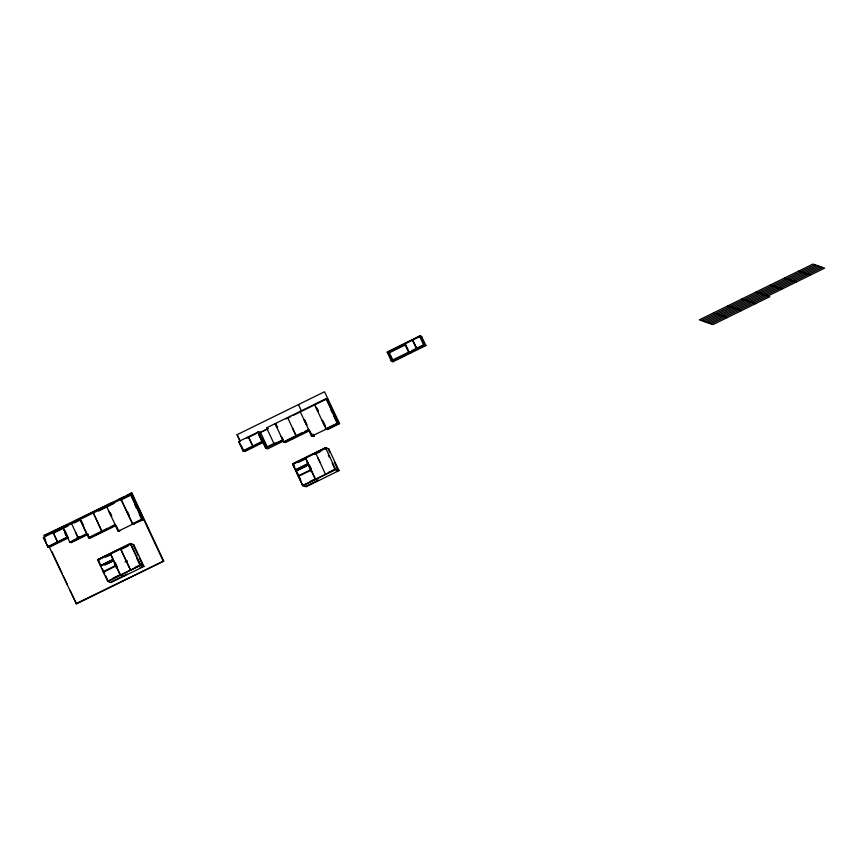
<?xml version="1.0" encoding="UTF-8"?>
<svg xmlns="http://www.w3.org/2000/svg" width="868" height="868" viewBox="0 0 868 868"><rect width="100%" height="100%" fill="white"/><g stroke="black" fill="none" stroke-linecap="round" stroke-linejoin="round"><path stroke-width="1.3" d="M420.058 335.84L387.117 352.017L391.446 361.24L392.944 361.761L425.873 345.594L421.555 336.361L420.058 335.84L424.376 345.063L391.446 361.24M410.824 352.983L409.251 352.332L416.651 348.784L412.441 339.789L405.15 343.37M425.873 345.594L424.192 344.997L416.781 348.643L412.571 339.648L419.982 336.003M387.367 352.527L405.757 343.5M406.408 343.175L420.296 336.361L421.794 336.882L421.284 337.131M388.864 353.048L405.551 344.856M240.067 441.085L237.083 434.694L324.534 391.761L339.551 423.649L327.399 429.617L325.5 428.955L337.652 422.987L339.551 423.649M409.088 351.941L391.197 360.719L392.694 361.251L393.204 360.99L389.374 352.799L387.877 352.278L391.707 360.47L393.204 360.99M412.56 350.238L424.137 344.553L425.635 345.073L421.002 347.352M396.275 359.493L404.618 355.392M49.042 546.569L76.438 603.933L163.737 561.064L131.849 492.97L43.921 535.621L66.359 525.129M76.069 520.366L112.439 502.496M118.504 499.523L124.569 496.55M126.999 495.357L131.849 492.97M43.498 537.466L48.044 547.155L43.4 537.433L130.732 494.576L142.319 519.465L118.2 531.227L106.58 506.413M238.776 441.519L243.387 451.23L238.754 441.508L258.588 431.787L260.487 432.448L267.268 446.922M43.66 537.954L44.17 537.704L45.82 541.22M52.883 533.429L68.116 525.943M74.203 522.959L80.29 519.975M98.388 511.089L107.35 506.684M108.044 506.348L114.077 503.386M120.804 500.076L129.766 495.682M130.46 495.335L132.587 495.65M246.252 438.481L257.112 433.143M275.362 424.192L275.872 423.942L277.586 427.609M286.071 418.929L290.823 416.597M293.21 415.425L313.619 405.399M259.814 432.698L268.223 428.564L259.912 432.741M327.854 400.007L328.364 399.757L326.466 399.096L314.824 404.814L314.455 404.347L326.075 429.15M48.011 545.896L47.501 546.146L49.107 546.71L67.552 537.661L63.093 527.852M242.856 450.232L243.365 449.982L241.174 445.295M262.158 440.749L261.648 440.998L258.903 435.15M48.89 546.102L67.335 537.042M251.546 446.597L243.094 450.742L244.993 451.403L263.091 442.517M253.955 445.414L262.396 441.259M47.935 547.111L67.52 537.585M243.29 451.197L262.581 441.812L257.948 432.09L260.226 433.219M251.991 447.335L244.754 450.893L244.993 451.403M67.791 538.171L49.357 547.231L47.74 546.666M76.731 537.932L79.162 536.739M72.098 540.84L85.487 534.265M78.337 538.496L71.035 542.088L71.284 542.598L88.319 534.232M265.424 447.714L275.156 442.93M258.078 432.036L265.662 448.224L282.697 439.87M265.662 448.224L267.561 448.897L283.38 441.128M88.319 537.108L88.829 536.858L87.679 534.406M107.86 528.145L88.558 537.617L90.174 538.182L115.509 525.748M110.279 526.963L115.108 524.587M302.661 432.492L283.63 441.845L285.529 442.506L309.323 430.821M305.048 431.331L308.617 429.573M276.827 427.186L275.102 423.671L283.793 442.235L308.672 430.018M95.957 534.71L114.066 525.824M291.236 439.067L293.612 437.895M314.042 436.43L311.634 436.018L314.042 436.43L312.914 434.022M300.078 411.399L311.699 436.203L337.815 423.476L326.227 398.586L266.584 427.848L274.353 444.438L282.751 440.315M133.368 524.012L143.773 519.541L142.157 518.977L132.511 523.719L134.117 524.283M130.439 543.487L97.498 559.665L107.708 581.441L140.638 565.274L130.439 543.487L133.705 544.627L143.904 566.413L110.963 582.58L107.632 581.321L140.562 565.242M325.511 447.714L292.57 463.881L302.78 485.657L335.71 469.49L325.511 447.714L328.766 448.854L338.976 470.63L306.035 486.807L302.704 485.537L298.408 476.369L311.167 470.185L315.366 479.32L318.816 480.525M293.21 463.675L304.961 457.903M325.229 448.04L305.992 457.403M130.656 544.095L97.824 560.207M305.677 458.152L308.107 463.653L295.348 469.838L292.798 464.391L325.717 448.311M105.603 557.093L110.529 554.869M122.095 548.999L128.073 546.059M298.321 462.47L305.373 459.009M314.769 454.387L320.748 451.458M133.705 544.627L133.184 544.887L138.164 555.509M328.766 448.854L325.001 447.964M101.491 566.62L100.959 565.469L112.818 559.741M307.782 463.913L296.031 469.686L296.672 470.868M295.608 470.402L308.281 464.185L310.928 469.664L298.158 475.848L295.717 470.445M104.898 564.84L113.35 560.88M297.615 470.217L308.194 465.02M105.017 564.884L113.252 560.847M297.735 470.261L305.97 466.214M100.645 566.229L113.307 560.001L115.856 565.448L103.194 571.665M125.014 561.976L127.401 560.804M107.979 580.681L107.469 580.931L109.639 581.69M113.274 578.077L119.079 575.224M134.475 567.672L140.399 564.753L143.665 565.893L140.106 567.639M303.041 484.897L302.531 485.147L305.796 486.286L317.406 480.579M309.507 481.729L315.822 478.626M328.354 472.463L335.471 468.97L338.726 470.109L336.361 471.281M302.704 485.537L335.623 469.458M111.885 581.495L127.064 574.052M75.82 603.716L163.737 561.064M701.301 320.509L814.878 264.751M703.243 321.193L816.821 265.424M705.196 321.865L818.763 266.107M707.138 322.549L820.705 266.791M709.08 323.232L822.658 267.463M711.033 323.905L824.6 268.147L812.925 264.067L699.358 319.825L712.975 324.589L769.764 296.704L756.147 291.952M798.734 271.033L810.408 275.113M784.542 278.01L796.206 282.089M770.339 284.975L782.014 289.055M741.945 298.918L755.561 303.681M727.753 305.894L741.37 310.646M713.55 312.86L727.167 317.623M412.441 339.789L416.553 348.752M328.126 399.247L326.086 398.629L337.815 423.476M298.516 404.618L301.402 410.965M287.688 417.573L296.172 436.159M311.699 436.203L308.487 429.161M296.292 436.105L292.581 428.011M283.38 441.324L285.529 442.506M315.757 453.204L325.543 474.405M283.793 442.235L281.178 436.474M248.508 436.81L252.935 446.543M248.291 436.832L253.044 446.488M237.083 434.694L240.176 441.118M335.525 469.425L338.976 470.63M310.679 469.913L311.113 471.02M293.623 464.781L293.308 463.707M132.337 495.14L130.591 494.619L142.319 519.465M121.053 499.306L132.782 524.153M120.945 499.36L132.663 524.207M143.535 519.021L141.408 518.717L139.216 514.04M93.408 512.966L101.99 531.596M115.162 525.042L88.829 538.051L80.127 519.487M118.2 531.227L114.977 524.174M80.019 519.541L86.865 534.156L69.939 542.467L62.995 527.809M101.882 531.552L93.299 512.934M129.929 543.737L132.099 544.507M71.61 523.664L78.348 538.334L75.603 532.192M130.482 570.189L120.685 548.988M53.295 532.659L57.722 542.402L53.198 532.626M110.605 553.936L120.413 575.05M110.496 553.99L113.046 559.437L100.373 565.654M143.904 566.413L140.453 565.209L130.547 544.052M69.668 542.033L71.284 542.598M43.4 537.433L45.027 538.008M130.591 570.135L120.576 548.945M103.856 571.47L104.399 573.043M103.433 572.186L115.997 565.925L120.294 575.104L123.744 576.309L123.506 575.799M422.933 340.647L424.571 344.151M419.786 336.61L423.627 344.802M405.009 343.229L409.327 352.451M404.738 343.999L408.578 352.191M389.96 355.392L392.944 361.761M330.046 404.683L336.068 417.541M337.164 419.884L338.802 423.389M330.882 409.87L331.977 412.202M333.616 415.707L336.903 422.727L339.312 423.139L327.67 428.846L327.92 429.367L325.771 428.184M316.983 408.069L318.068 410.401M323.004 420.926L325.185 425.602M315.919 407.146L317.992 411.41M321.941 420.004L324.892 426.318M328.809 450.286L329.916 452.64M334.343 462.091L337.663 469.187M325.12 448.007L325.663 449.147M328.321 455.049L329.428 457.414M332.194 463.317L334.961 469.23M304.809 420.101L307.066 424.919M309.887 430.94L312.144 435.758M304.06 419.7L306.274 424.43M317.959 457.903L320.162 462.601M309.735 465.628L311.395 469.176M307.88 462.85L311.178 469.903M305.569 458.12L315.551 479.386M307.055 462.59L310.928 470.857M282.176 437.407L283.326 439.848M293.08 463.631L294.74 467.179M295.847 469.534L300.827 480.167M262.418 437.895L266.758 447.172M258.588 431.787L265.933 447.465M131.231 492.753L163.119 560.847M134.833 504.688L136.482 508.192M127.346 511.361L129.006 514.898M139.271 557.874L143.144 566.142M130.688 544.963L130.157 543.824L110.92 553.187L111.451 554.327M130.059 543.791L130.591 544.93M136.569 557.918L139.889 565.003M110.106 512.576L111.766 516.113M116.182 525.541L117.842 529.079M108.891 511.176L111.104 515.896M115.216 562.594L117.43 567.314M110.551 555.303L109.9 553.686L98.247 559.491L98.778 560.641M112.71 559.697L113.361 561.314M114.196 563.093L116.41 567.813M81.375 520.941L83.664 525.845M98.019 559.415L101.339 566.5M102.446 568.865L104.659 573.585M105.766 575.951L107.426 579.499M64.883 530.478L68.257 537.672M64.992 533.397L66.12 535.806M51.939 551.647L62.192 573.531M63.331 575.972L67.324 584.479M70.167 590.555L75.863 602.717M118.395 530.261L117.874 530.511L120.001 530.825L118.395 530.261"/></g></svg>
